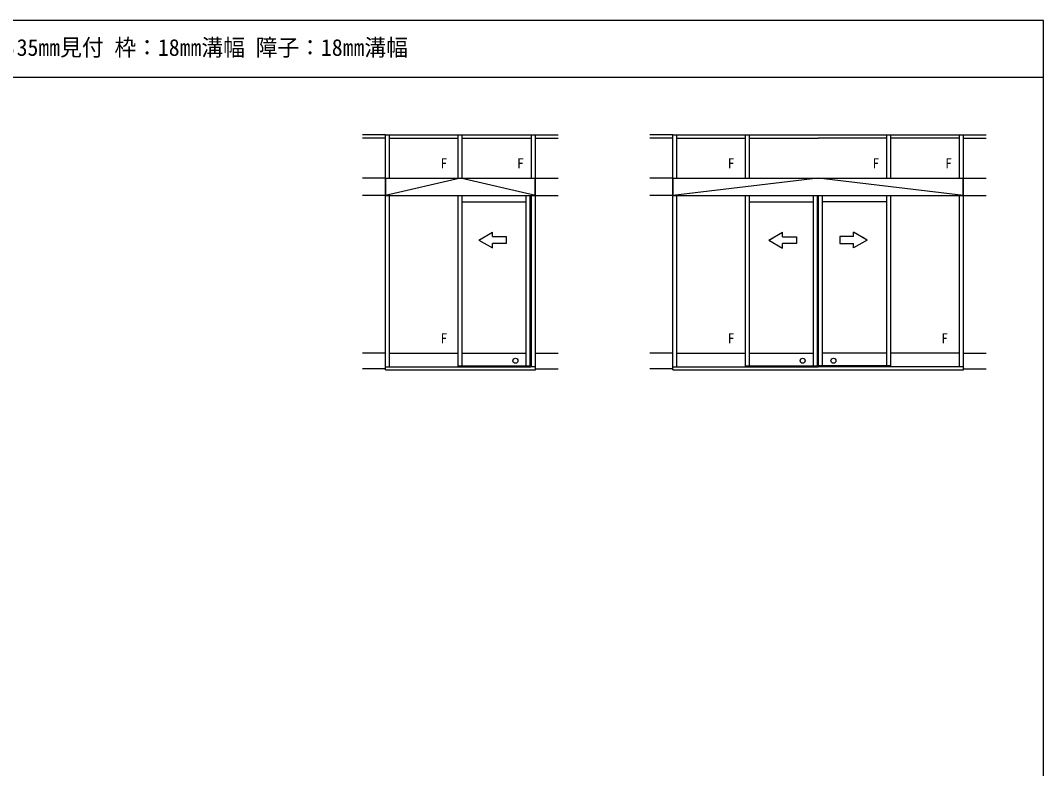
# Model space of a CAD drawing. Units: millimetres, scale not verified. Extents: x -437 to 438, y -681 to 679.
# Drawn here: x -8.6 to 438.3, y 316.8 to 643.8 of the extents above; entities that cross this region are included whole.
import ezdxf
from ezdxf.enums import TextEntityAlignment as Align

# ---------------------------------------------------------------- set-up
doc = ezdxf.new("R2010")
doc.units = ezdxf.units.MM
doc.header["$LTSCALE"] = 4
for name, color, linetype in [('0-1_USER1', 3, 'Continuous'), ('0-6_YKK_A1', 4, 'Continuous'), ('0-8_YKK_ZWAK', 7, 'Continuous')]:
    doc.layers.add(name, color=color, linetype=linetype)
doc.styles.add('ＭＳ ゴシック', font='')
doc.styles.get('ＭＳ ゴシック').set_extended_font_data('MS Gothic')

msp = doc.modelspace()

# ---------------------------------------------------------------- linework, layer by layer
at = {"layer": '0-6_YKK_A1'}
for p, q in [((150.825, 593.8), (140.825, 593.8)), ((150.825, 592.3), (140.825, 592.3)), ((150.825, 491.05), (150.825, 593.8)), ((150.825, 593.8), (216.3, 593.8)), ((152.575, 574.8), (152.575, 593.8)), ((152.575, 592.3), (182.575, 592.3)), ((182.575, 574.8), (182.575, 593.8)), ((184.325, 574.8), (184.325, 593.8)), ((184.325, 592.3), (214.325, 592.3)), ((214.55, 592.3), (214.325, 592.3)), ((214.55, 574.8), (214.55, 593.8)), ((216.3, 491.05), (216.3, 593.8)), ((216.3, 593.8), (226.3, 593.8)), ((216.3, 592.3), (226.3, 592.3)), ((276.3, 593.8), (266.3, 593.8)), ((276.3, 592.3), (266.3, 592.3)), ((276.3, 491.05), (276.3, 593.8)), ((276.3, 593.8), (403.3, 593.8)), ((278.05, 574.8), (278.05, 593.8)), ((278.05, 592.3), (308.05, 592.3)), ((308.05, 574.8), (308.05, 593.8)), ((309.8, 574.8), (309.8, 593.8)), ((309.8, 592.3), (339.8, 592.3)), ((369.8, 592.3), (339.8, 592.3)), ((369.8, 574.8), (369.8, 593.8)), ((371.55, 574.8), (371.55, 593.8)), ((401.55, 592.3), (371.55, 592.3)), ((401.55, 574.8), (401.55, 593.8)), ((403.3, 491.05), (403.3, 593.8)), ((403.3, 593.8), (413.3, 593.8)), ((403.3, 592.3), (413.3, 592.3)), ((150.825, 574.8), (140.825, 574.8)), ((150.825, 574.8), (216.3, 574.8)), ((150.975, 567.3), (150.975, 574.8)), ((216.15, 567.3), (216.15, 574.8)), ((216.3, 574.8), (226.3, 574.8)), ((276.3, 574.8), (266.3, 574.8)), ((276.3, 574.8), (403.3, 574.8)), ((276.45, 567.3), (276.45, 574.8)), ((403.15, 567.3), (403.15, 574.8)), ((403.3, 574.8), (413.3, 574.8)), ((150.825, 567.3), (140.825, 567.3)), ((150.825, 567.3), (216.3, 567.3)), ((152.575, 492.3), (152.575, 567.3)), ((182.575, 492.3), (182.575, 567.3)), ((184.325, 492.3), (184.325, 567.3)), ((184.325, 564.55), (212.35, 564.55)), ((212.35, 492.8), (212.35, 567.3)), ((214.1, 492.8), (214.1, 567.3)), ((214.55, 492.3), (214.55, 567.3)), ((214.55, 492.8), (214.55, 567.3)), ((216.3, 567.3), (226.3, 567.3)), ((276.3, 567.3), (266.3, 567.3)), ((276.3, 567.3), (403.3, 567.3)), ((278.05, 492.3), (278.05, 567.3)), ((308.05, 492.3), (308.05, 567.3)), ((309.8, 492.3), (309.8, 567.3)), ((309.8, 564.55), (337.825, 564.55)), ((337.825, 492.8), (337.825, 567.3)), ((339.575, 492.8), (339.575, 567.3)), ((340.025, 492.8), (340.025, 567.3)), ((341.775, 492.8), (341.775, 567.3)), ((369.8, 564.55), (341.775, 564.55)), ((369.8, 492.3), (369.8, 567.3)), ((371.55, 492.3), (371.55, 567.3)), ((401.55, 492.3), (401.55, 567.3)), ((403.3, 567.3), (413.3, 567.3)), ((191.575, 547.785), (197.575, 551.249)), ((197.575, 549.285), (197.575, 551.249)), ((318.325, 547.726), (324.325, 551.19)), ((324.325, 549.226), (324.325, 551.19)), ((361.275, 547.785), (355.275, 551.249)), ((355.275, 549.285), (355.275, 551.249)), ((191.575, 547.785), (197.575, 544.321)), ((197.575, 544.321), (197.575, 546.285)), ((318.325, 547.726), (324.325, 544.262)), ((318.428, 547.785), (320.349, 548.912)), ((324.325, 544.262), (324.325, 546.226)), ((361.275, 547.785), (355.275, 544.321)), ((355.275, 544.321), (355.275, 546.285)), ((361.275, 547.785), (359.354, 548.912)), ((150.825, 498.3), (140.825, 498.3)), ((152.575, 498.3), (182.575, 498.3)), ((184.325, 498.3), (212.35, 498.3)), ((216.3, 498.3), (226.3, 498.3)), ((276.3, 498.3), (266.3, 498.3)), ((278.05, 498.3), (308.05, 498.3)), ((309.8, 498.3), (337.825, 498.3)), ((369.8, 498.3), (341.775, 498.3)), ((401.55, 498.3), (371.55, 498.3)), ((403.3, 498.3), (413.3, 498.3)), ((150.825, 492.3), (214.325, 492.3)), ((182.575, 492.8), (214.1, 492.8)), ((216.3, 492.3), (214.325, 492.3)), ((276.3, 492.3), (339.8, 492.3)), ((308.05, 492.8), (339.575, 492.8)), ((403.3, 492.3), (339.8, 492.3)), ((371.55, 492.8), (340.025, 492.8)), ((150.825, 491.55), (140.825, 491.55)), ((150.825, 491.05), (216.3, 491.05)), ((214.325, 491.05), (216.075, 491.05)), ((216.3, 491.55), (226.3, 491.55)), ((276.3, 491.55), (266.3, 491.55)), ((276.3, 491.05), (403.3, 491.05)), ((339.8, 491.05), (341.55, 491.05)), ((403.3, 491.55), (413.3, 491.55))]:
    msp.add_line(p, q, dxfattribs=at)
for points in [[(216.3, 567.3), (183.563, 574.8), (150.825, 567.3)], [(403.3, 567.3), (339.8, 574.8), (276.3, 567.3)], [(197.575, 549.285), (203.575, 549.285), (203.575, 546.285), (197.575, 546.285)], [(324.325, 549.226), (330.325, 549.226), (330.325, 546.226), (324.325, 546.226)], [(355.275, 549.285), (349.275, 549.285), (349.275, 546.285), (355.275, 546.285)]]:
    msp.add_lwpolyline(points, dxfattribs=at)
for centre in [(207.6, 495.054), (333.075, 495.054), (346.525, 495.054)]:
    msp.add_circle(centre, 1.1, dxfattribs=at)
at = {"layer": '0-8_YKK_ZWAK'}
for p, q in [((438.3, 643.8), (-436.7, 643.8)), ((438.3, 618.8), (-436.7, 618.8))]:
    msp.add_line(p, q, dxfattribs=at)
msp.add_lwpolyline([(-436.7, -681.2), (438.3, -681.2), (438.3, 643.8)], dxfattribs=at)

# ---------------------------------------------------------------- texts
at = {"layer": '0-1_USER1', "style": 'ＭＳ ゴシック', "width": 0.95}
msp.add_text('自動ドア【一般スライド】 エンジン外付 方立35㎜見付 たてかまち35㎜見付 枠：18㎜溝幅 障子：18㎜溝幅', height=7.331, dxfattribs=at).set_placement((-299.952, 626.13), align=Align.BOTTOM_LEFT)
at = {"layer": '0-6_YKK_A1', "style": 'ＭＳ ゴシック'}
for p in [(174.843, 577.817), (208.318, 577.817), (300.318, 577.817), (363.568, 577.817), (395.318, 577.817), (174.843, 501.317), (300.318, 501.317), (393.593, 501.317)]:
    msp.add_text('F', height=4.399, dxfattribs=at).set_placement(p, align=Align.BOTTOM_LEFT)

doc.saveas('drawing.dxf')
